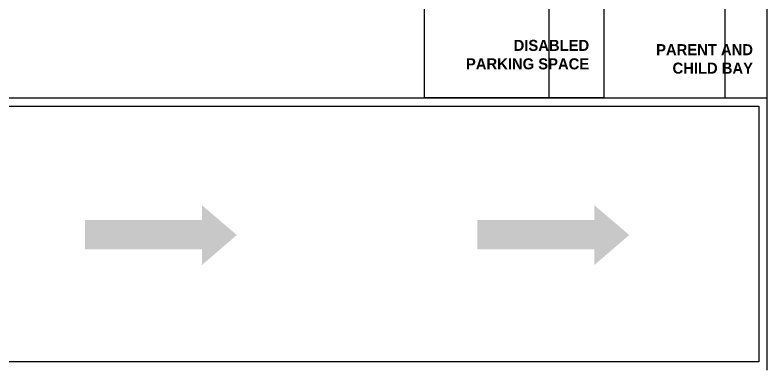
# Model space of a CAD drawing. Header units: inches. Extents: x 478327 to 492265, y -26791 to -22136.
# Drawn here: x 481761 to 482305, y -22850 to -22596 of the extents above; entities that cross this region are included whole.
import ezdxf

# ---------------------------------------------------------------- set-up
doc = ezdxf.new("R2010")
doc.units = ezdxf.units.IN
doc.header["$MEASUREMENT"] = 0
doc.layers.add('1-WALL-HAT', color=30, linetype='Continuous')
doc.layers.add('Parking', color=7, linetype='Continuous')
doc.styles.get("Standard").update_dxf_attribs({"font": ''})
doc.styles.get('Standard').set_extended_font_data('MicrogrammaSSi', bold=True)

msp = doc.modelspace()

# ---------------------------------------------------------------- hatches: boundary and pattern name
at = {"layer": '1-WALL-HAT'}
h = msp.add_hatch(color=256, dxfattribs=at)
h.paths.add_polyline_path([(481811.514, -22765.189), (481821.211, -22765.187), (481821.215, -22743.998), (481811.514, -22743.998)])
h.paths.add_polyline_path([(481821.215, -22743.998), (481821.211, -22765.187), (481848.471, -22765.179), (481848.475, -22743.998)])
h.paths.add_polyline_path([(481849.834, -22765.179), (481874.564, -22765.172), (481874.564, -22743.998), (481849.838, -22743.998)])
h.paths.add_polyline_path([(481848.471, -22765.179), (481849.834, -22765.179), (481849.838, -22743.998), (481848.475, -22743.998)])
h.paths.add_polyline_path([(481896.107, -22765.166), (481896.059, -22776.633), (481921.382, -22754.871), (481896.21, -22733.403), (481896.21, -22743.998), (481874.564, -22743.998), (481874.564, -22765.172)])
h = msp.add_hatch(color=256, dxfattribs=at)
h.paths.add_polyline_path([(482095.443, -22765.189), (482105.14, -22765.187), (482105.143, -22743.998), (482095.443, -22743.998)])
h.paths.add_polyline_path([(482105.143, -22743.998), (482105.14, -22765.187), (482132.4, -22765.179), (482132.403, -22743.998)])
h.paths.add_polyline_path([(482133.763, -22765.179), (482158.492, -22765.172), (482158.492, -22743.998), (482133.766, -22743.998)])
h.paths.add_polyline_path([(482132.4, -22765.179), (482133.763, -22765.179), (482133.766, -22743.998), (482132.403, -22743.998)])
h.paths.add_polyline_path([(482180.036, -22765.166), (482179.988, -22776.633), (482205.311, -22754.871), (482180.138, -22733.403), (482180.138, -22743.998), (482158.492, -22743.998), (482158.492, -22765.172)])

# ---------------------------------------------------------------- linework, layer by layer
at = {"layer": 'Parking'}
for p, q in [((482147.226, -22395.888), (482147.226, -22655.688)), ((482186.847, -22395.888), (482186.847, -22655.688)), ((482186.847, -22395.888), (482186.847, -22655.688)), ((482186.847, -22395.888), (482186.847, -22655.688)), ((482186.847, -22395.888), (482186.847, -22655.688)), ((482304.957, -22395.888), (482304.957, -22655.688)), ((482304.957, -22395.888), (482304.957, -22655.688)), ((482304.957, -22395.888), (482304.957, -22655.688)), ((482304.957, -22395.888), (482304.957, -22655.688)), ((482274.464, -22407.294), (482274.464, -22655.688)), ((482056.947, -22588.688), (482056.947, -22655.688)), ((482056.947, -22588.688), (482056.947, -22655.688)), ((482056.947, -22588.688), (482056.947, -22655.688)), ((482056.947, -22588.688), (482056.947, -22655.688)), ((480870.447, -22655.688), (482304.957, -22655.688)), ((482186.847, -22655.688), (482056.947, -22655.688)), ((482186.847, -22655.688), (482304.957, -22655.688)), ((482304.957, -22655.688), (482304.957, -22852.538)), ((480870.447, -22661.688), (482298.957, -22661.688)), ((482298.957, -22661.688), (482298.957, -22846.538)), ((482298.957, -22846.538), (479508.037, -22846.538))]:
    msp.add_line(p, q, dxfattribs=at)

# ---------------------------------------------------------------- texts
at = {"layer": 'Parking', "char_height": 8, "attachment_point": 9}
for s, insert in [('{\\fBahnschrift Light|b1|i0|c0|p34;DISABLED PARKING SPACE}', (482176.326, -22635.207)), ('{\\fBahnschrift Light|b1|i0|c0|p34;PARENT AND CHILD BAY}', (482294.859, -22638.322))]:
    msp.add_mtext_dynamic_manual_height_columns(s, width=100.37356, gutter_width=1, heights=[0], dxfattribs=dict(at, insert=insert))

doc.saveas('drawing.dxf')
